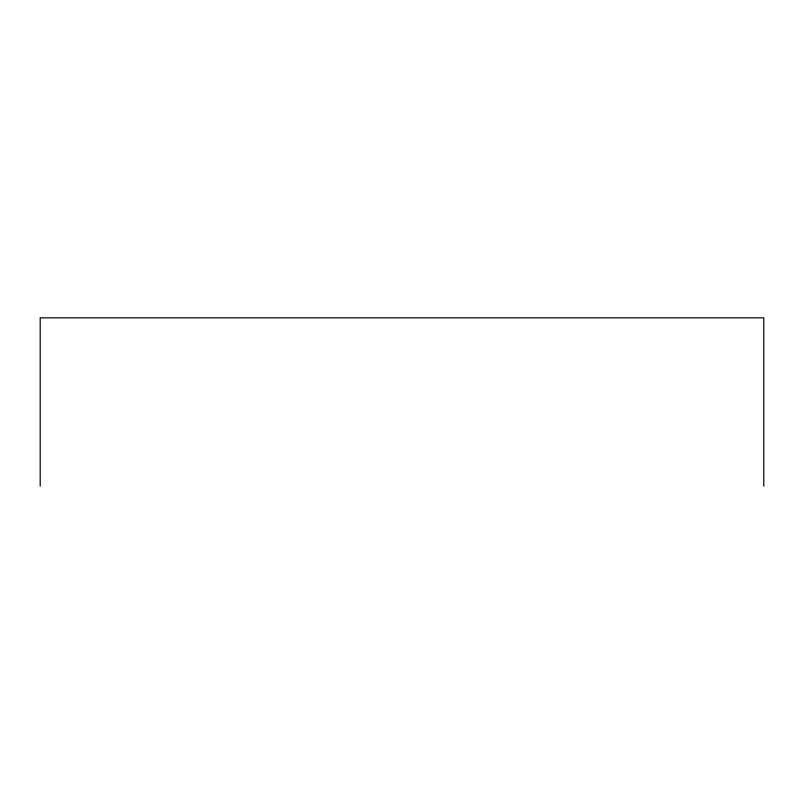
<?xml version="1.0" encoding="UTF-8"?>
<svg xmlns="http://www.w3.org/2000/svg" width="804" height="804" viewBox="0 0 804 804"><rect width="100%" height="100%" fill="white"/><g stroke="black" fill="none" stroke-linecap="round" stroke-linejoin="round"><path stroke-width="1.21" d="M763.8 486.169L763.8 317.831L40.2 317.831L40.2 486.169"/></g></svg>
